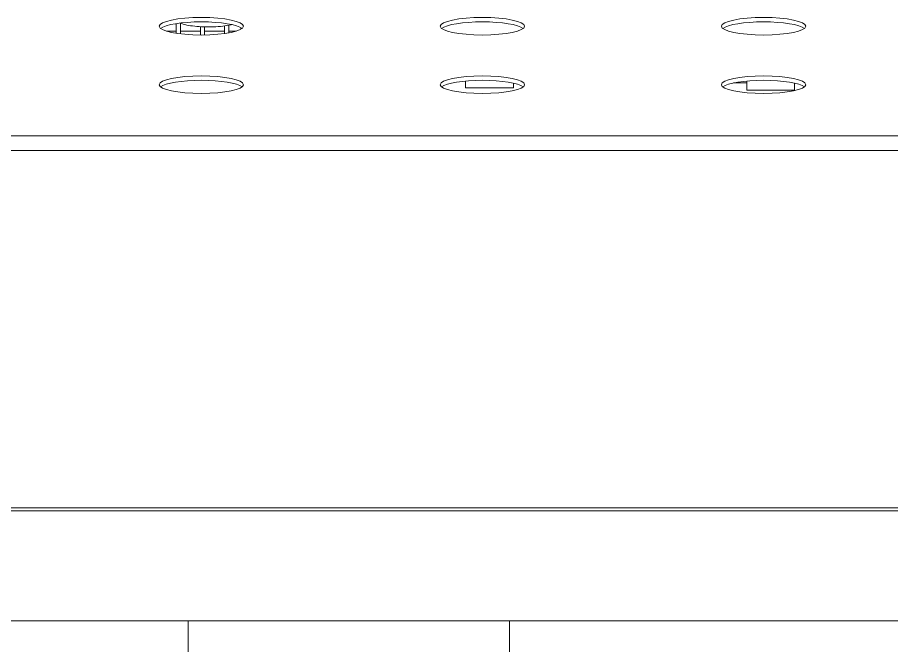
# Model space of a CAD drawing. Header units: millimetres. Extents: x 4969 to 37601, y -771 to 6478.
# Drawn here: x 28415.8 to 28726.7, y 613.1 to 836.6 of the extents above; entities that cross this region are included whole.
import ezdxf

# ---------------------------------------------------------------- set-up
doc = ezdxf.new("R2010")
doc.units = ezdxf.units.MM
doc.header["$LTSCALE"] = 7
doc.header["$MEASUREMENT"] = 0
doc.layers.get('0').update_dxf_attribs({"linetype": 'CONTINUOUS'})
doc.layers.add('REMOTE BOX ASSY(OP)$0$가시적인 것(ISO)', color=3, linetype='CONTINUOUS', lineweight=5)

# ---------------------------------------------------------------- blocks, each defined once
blk = doc.blocks.new('A$C43C71315')
at = {"layer": 'REMOTE BOX ASSY(OP)$0$가시적인 것(ISO)'}
for p, q in [((-261.45, 999.15), (-261.45, 995.71)), ((-259.95, 995.51), (-259.95, 999.36)), ((-252.85, 998.05), (-252.85, 995.37)), ((-244.25, 998.32), (-244.25, 995.61)), ((-242.75, 995.84), (-242.75, 998.56)), ((-261.45, 996.43), (-264.79, 996.43)), ((-252.85, 996.43), (-259.95, 996.43)), ((-252.85, 995.1), (-252.85, 995.37)), ((-251.35, 995.37), (-251.35, 997.99)), ((-244.25, 996.43), (-251.35, 996.43)), ((-251.35, 995.1), (-251.35, 995.37)), ((-240.21, 996.43), (-242.75, 996.43)), ((-238.4, 997.15), (-238.4, 997.71)), ((-158.5, 978.72), (-158.5, 976.32)), ((-141.5, 976.32), (-158.5, 976.32)), ((-141.5, 976.32), (-141.5, 977.98)), ((-58.5, 978.03), (-63.25, 978.03)), ((-58.5, 978.72), (-58.5, 975.43)), ((-41.5, 975.43), (-41.5, 977.98)), ((-41.5, 975.43), (-58.5, 975.43)), ((125, 959.16), (-525, 959.16)), ((-550, 953.96), (150, 953.96)), ((150, 826.8), (-550, 826.8)), ((150, 825.76), (-550, 825.76)), ((150, 786.64), (-550, 786.64)), ((-257.15, 165), (-257.15, 786.64)), ((-142.85, 165), (-142.85, 786.64))]:
    blk.add_line(p, q, dxfattribs=at)
for centre in [(-252.5, 998.21), (-152.5, 998.21), (-52.5, 998.21), (-252.5, 977.42), (-152.5, 977.42), (-52.5, 977.42)]:
    blk.add_ellipse(centre, major_axis=(15, 0), ratio=0.207912, dxfattribs=at)
for centre in [(-252.5, 996.65), (-152.5, 996.65), (-52.5, 996.65), (-252.5, 975.86), (-152.5, 975.86), (-52.5, 975.86)]:
    blk.add_ellipse(centre, major_axis=(15, 0), ratio=0.207912, start_param=0.253624, end_param=2.887969, dxfattribs=at)
blk.add_open_spline([(-259.92, 999.36), (-259.36, 999.08), (-258.61, 998.85), (-256.88, 998.47), (-255.9, 998.32), (-253.81, 998.1), (-252.69, 998.03), (-250.42, 997.96), (-249.26, 997.96), (-247, 998.04), (-245.9, 998.12), (-243.87, 998.36), (-242.94, 998.51), (-241.98, 998.73), (-241.82, 998.77), (-241.66, 998.81)], degree=3, knots=[0.401607, 0.401607, 0.401607, 0.401607, 0.762201, 0.762201, 1.097657, 1.097657, 1.423988, 1.423988, 1.748038, 1.748038, 2.072182, 2.072182, 2.398895, 2.398895, 2.466509, 2.466509, 2.466509, 2.466509], dxfattribs=at)

msp = doc.modelspace()

# ---------------------------------------------------------------- block references
msp.add_blockref('A$C43C71315', (28733.672, -164.706, -0.01))

doc.saveas('drawing.dxf')
